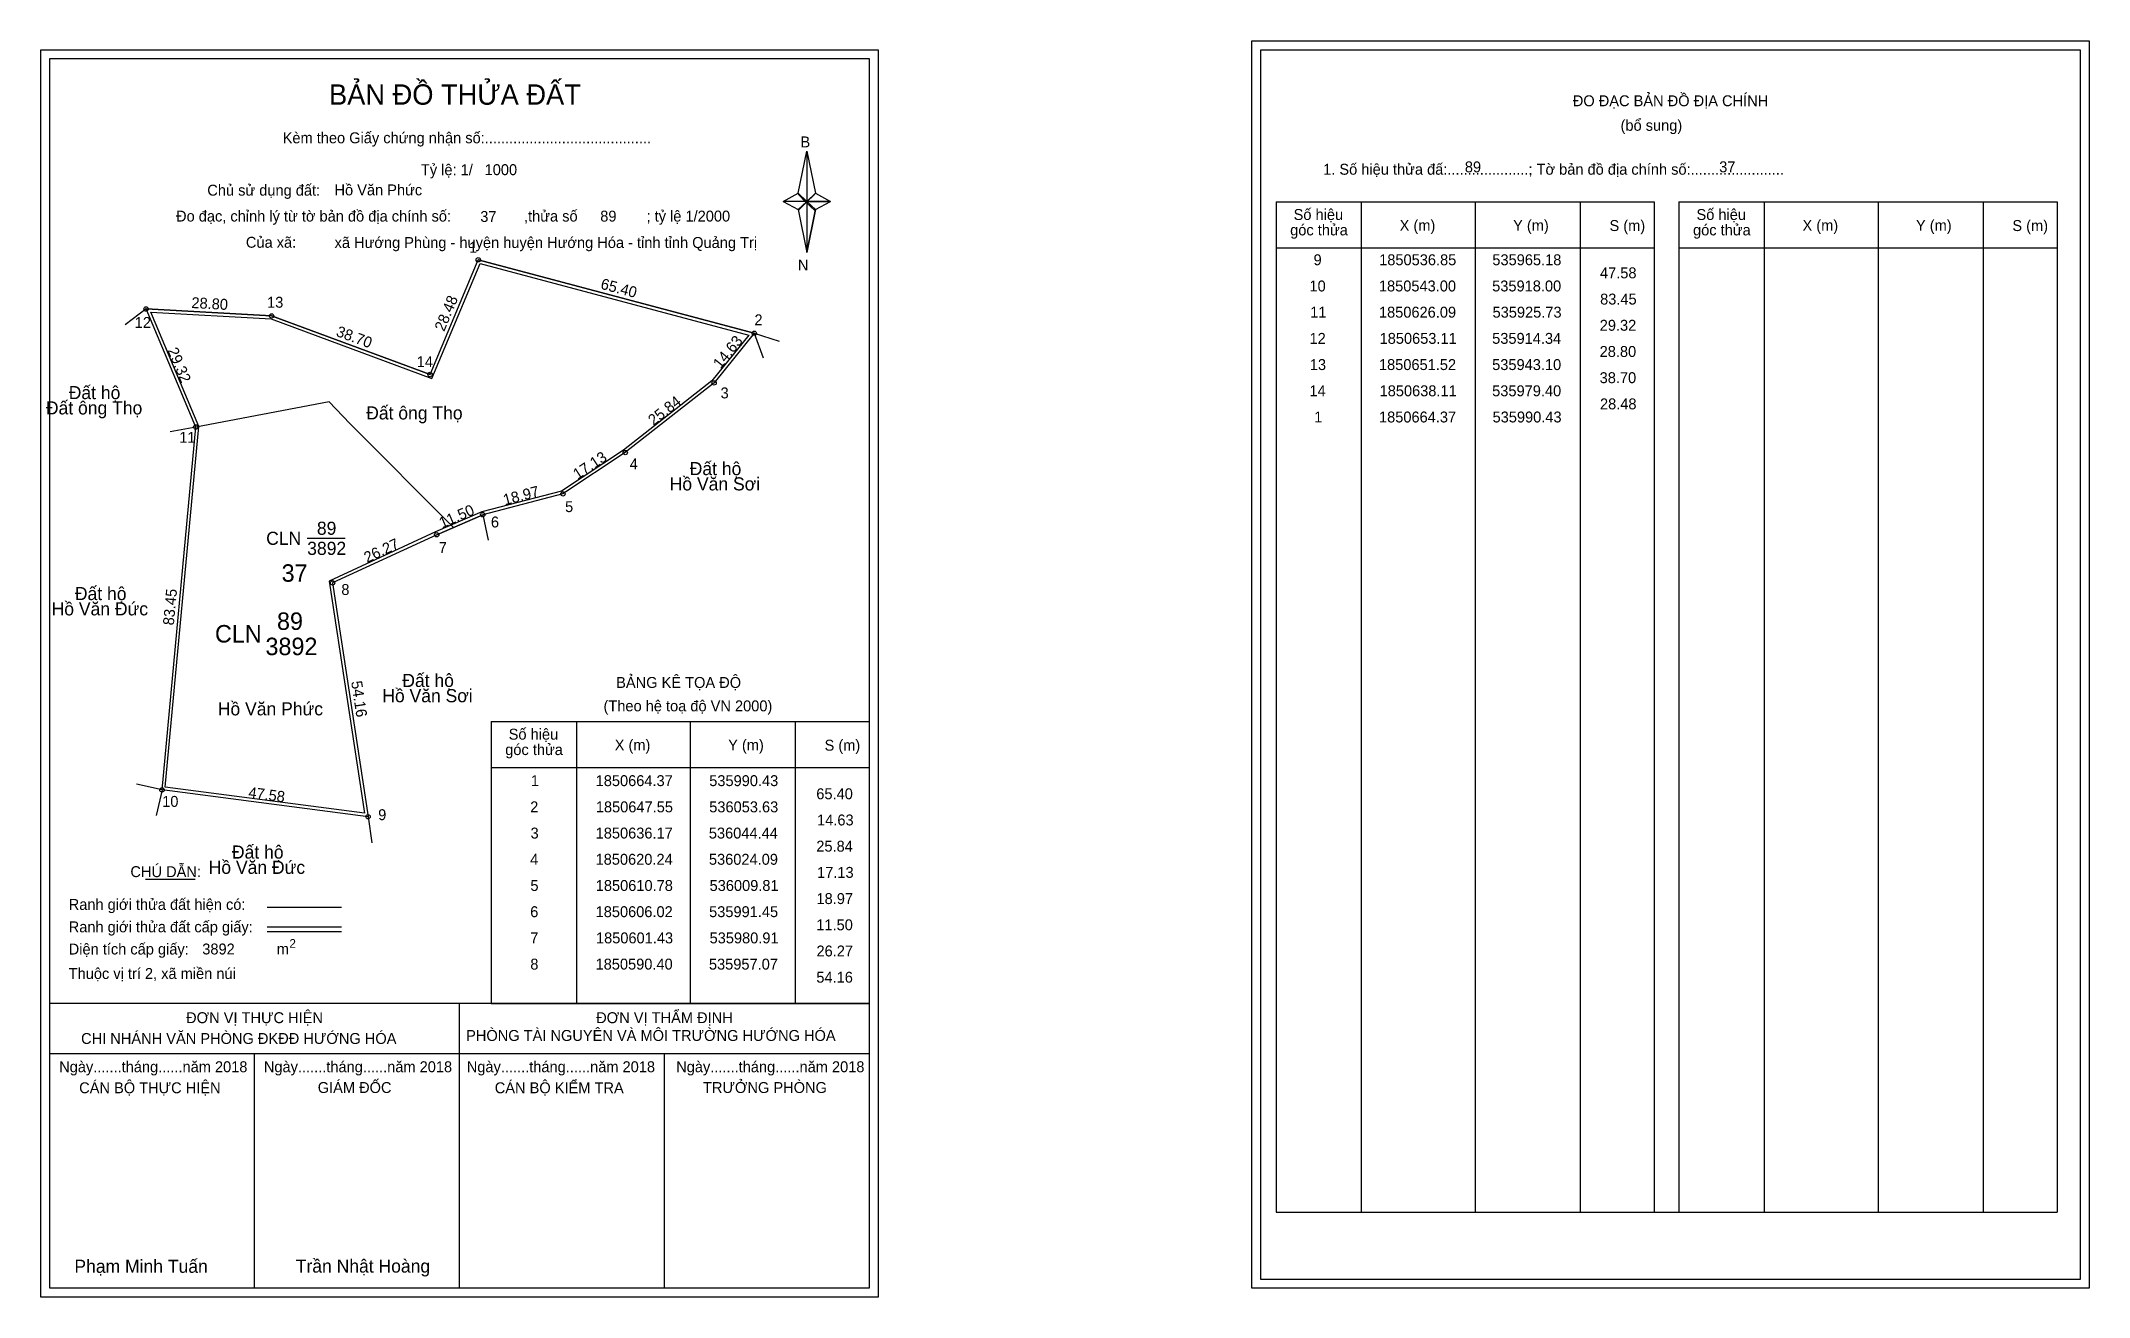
# Model space of a CAD drawing. Extents: x 535890 to 536359, y 1850427 to 1850714.
import ezdxf

# ---------------------------------------------------------------- set-up
doc = ezdxf.new("R2010")
doc.units = 0
for name, color, linetype in [('Level 1', 7, 'Continuous'), ('Level 10', 7, 'Continuous'), ('Level 11', 7, 'Continuous'), ('Level 13', 7, 'Continuous'), ('Level 2', 7, 'Continuous'), ('Level 27', 7, 'Continuous'), ('Level 3', 7, 'Continuous'), ('Level 36', 7, 'Continuous'), ('Level 4', 7, 'Continuous'), ('Level 49', 7, 'Continuous'), ('Level 5', 7, 'Continuous'), ('Level 53', 7, 'Continuous'), ('Level 55', 7, 'Continuous'), ('Level 6', 7, 'Continuous'), ('Level 63', 7, 'Continuous'), ('Level 7', 7, 'Continuous'), ('Level 9', 7, 'Continuous')]:
    doc.layers.add(name, color=color, linetype=linetype)

msp = doc.modelspace()

# ---------------------------------------------------------------- linework, layer by layer
at = {"layer": 'Level 1'}
for p, q in [((535892.28, 1850710.47), (535892.28, 1850710.47)), ((536169.6, 1850712.47), (536169.6, 1850712.47)), ((536063.7, 1850679.59), (536065.67, 1850689.23)), ((536065.67, 1850689.23), (536065.67, 1850677.71)), ((536065.67, 1850689.23), (536067.64, 1850679.59)), ((536060.26, 1850677.71), (536063.7, 1850679.59)), ((536063.7, 1850679.59), (536065.67, 1850677.71)), ((536065.52, 1850677.49), (536063.7, 1850679.37)), ((536065.67, 1850677.71), (536063.7, 1850675.87)), ((536065.52, 1850677.49), (536063.7, 1850675.65)), ((536063.7, 1850675.65), (536065.52, 1850677.49)), ((536063.7, 1850675.87), (536065.67, 1850666.01)), ((536067.49, 1850679.37), (536065.52, 1850677.49)), ((536065.52, 1850677.49), (536067.49, 1850679.37)), ((536067.49, 1850675.65), (536065.52, 1850677.49)), ((536067.64, 1850679.59), (536065.67, 1850677.71)), ((536065.67, 1850677.71), (536065.67, 1850666.01)), ((536065.67, 1850677.71), (536071.08, 1850677.71)), ((536065.67, 1850677.71), (536067.64, 1850675.87)), ((536067.64, 1850675.87), (536065.67, 1850666.01)), ((536067.64, 1850675.87), (536071.08, 1850677.71)), ((536173.14, 1850677.62), (536259.74, 1850677.62)), ((536192.73, 1850446.35), (536192.73, 1850677.62)), ((536218.8, 1850446.35), (536218.8, 1850677.62)), ((536242.77, 1850677.62), (536242.77, 1850446.35)), ((536259.74, 1850677.62), (536259.74, 1850446.35)), ((536265.39, 1850677.62), (536352, 1850677.62)), ((536284.98, 1850446.35), (536284.98, 1850677.62)), ((536311.06, 1850446.35), (536311.06, 1850677.62)), ((536335.03, 1850677.62), (536335.03, 1850446.35)), ((536352, 1850677.62), (536352, 1850446.35)), ((536173.14, 1850667.09), (536259.74, 1850667.09)), ((536265.39, 1850667.09), (536352, 1850667.09)), ((535993.38, 1850558.65), (536079.98, 1850558.65)), ((536012.97, 1850494.12), (536012.97, 1850558.65)), ((536039.04, 1850494.12), (536039.04, 1850558.65)), ((536063.01, 1850558.65), (536063.01, 1850494.12)), ((535993.38, 1850548.12), (536079.98, 1850548.12)), ((535914.2, 1850522.54), (535925.6, 1850522.54)), ((535942.06, 1850516.13), (535959.08, 1850516.13)), ((535942.06, 1850511.69), (535959.08, 1850511.69)), ((535942.06, 1850510.59), (535959.08, 1850510.59)), ((535999.11, 1850494.12), (535892.28, 1850494.12)), ((536079.98, 1850494.12), (535975.14, 1850494.12)), ((535986.13, 1850428.9), (535986.13, 1850494.12)), ((535993.38, 1850494.12), (536079.98, 1850494.12)), ((536079.98, 1850482.57), (535892.28, 1850482.57)), ((535939.2, 1850428.9), (535939.2, 1850482.57)), ((536033.05, 1850428.9), (536033.05, 1850482.57)), ((536173.14, 1850446.35), (536352, 1850446.35)), ((536079.98, 1850428.9), (536079.98, 1850428.9)), ((536357.3, 1850430.9), (536357.3, 1850430.9))]:
    msp.add_line(p, q, dxfattribs=at)
for points in [[(536063.7, 1850679.59), (536065.67, 1850689.23), (536065.67, 1850677.71)], [(536060.26, 1850677.71), (536063.7, 1850675.87), (536065.67, 1850677.71)], [(536065.67, 1850677.71), (536067.64, 1850679.59), (536071.08, 1850677.71)], [(536065.67, 1850677.71), (536065.67, 1850666.01), (536067.64, 1850675.87)]]:
    msp.add_lwpolyline(points, close=True, dxfattribs=at)
at = {"layer": 'Level 10'}
for p, q in [((536053.63, 1850647.55), (535990.43, 1850664.37)), ((535943.1, 1850651.52), (535914.34, 1850653.11)), ((535979.4, 1850638.11), (535943.1, 1850651.52)), ((536044.44, 1850636.17), (536024.09, 1850620.24)), ((535956.3, 1850631.86), (535925.73, 1850626.09)), ((535961.02, 1850626.87), (535956.3, 1850631.86)), ((535984.77, 1850603.11), (535961.02, 1850626.87)), ((535980.91, 1850601.43), (535991.45, 1850606.02)), ((535980.91, 1850601.43), (535957.07, 1850590.4))]:
    msp.add_line(p, q, dxfattribs=at)
for points in [[(535918, 1850543), (535925.73, 1850626.09), (535914.34, 1850653.11), (535943.1, 1850651.52), (535979.4, 1850638.11), (535990.43, 1850664.37), (536053.63, 1850647.55), (536044.44, 1850636.17), (536024.09, 1850620.24), (536009.81, 1850610.78), (535991.45, 1850606.02), (535980.91, 1850601.43), (535957.07, 1850590.4), (535965.18, 1850536.85)], [(535918.76, 1850543.61), (535926.44, 1850626.2), (535915.42, 1850652.35), (535942.96, 1850650.83), (535979.79, 1850637.22), (535990.84, 1850663.54), (536052.41, 1850647.15), (536043.95, 1850636.67), (536023.68, 1850620.81), (536009.52, 1850611.43), (535991.22, 1850606.68), (535980.62, 1850602.07), (535956.3, 1850590.81), (535964.35, 1850537.66)]]:
    msp.add_lwpolyline(points, close=True, dxfattribs=at)
at = {"layer": 'Level 11'}
for centre in [(535990.43, 1850664.37), (535914.34, 1850653.11), (535943.1, 1850651.52), (536053.63, 1850647.55), (535979.4, 1850638.11), (536044.44, 1850636.17), (535925.73, 1850626.09), (536024.09, 1850620.24), (536009.81, 1850610.78), (535991.45, 1850606.02), (535980.91, 1850601.43), (535957.07, 1850590.4), (535918, 1850543), (535918, 1850543), (535965.18, 1850536.85)]:
    msp.add_circle(centre, 0.5, dxfattribs=at)
at = {"layer": 'Level 27'}
for p, q in [((535914.34, 1850653.11), (535909.58, 1850649.46)), ((536053.63, 1850647.55), (536055.69, 1850641.92)), ((536053.63, 1850647.55), (536059.35, 1850645.75)), ((535925.73, 1850626.09), (535919.83, 1850624.98)), ((535991.45, 1850606.02), (535992.69, 1850600.15)), ((535918, 1850543), (535912.15, 1850544.35)), ((535918, 1850543), (535916.65, 1850537.15)), ((535965.18, 1850536.85), (535966.07, 1850530.92))]:
    msp.add_line(p, q, dxfattribs=at)
at = {"layer": 'Level 3'}
for p, q in [((536173.14, 1850677.62), (536173.14, 1850446.35)), ((536265.39, 1850677.62), (536265.39, 1850446.35)), ((535993.38, 1850558.65), (535993.38, 1850494.12))]:
    msp.add_line(p, q, dxfattribs=at)
at = {"layer": 'Level 63'}
for points in [[(536167.61, 1850714.47), (536359.31, 1850714.47), (536359.31, 1850428.9), (536167.61, 1850428.9)], [(535890.28, 1850712.47), (536081.98, 1850712.47), (536081.98, 1850426.9), (535890.28, 1850426.9)], [(535892.28, 1850710.47), (536079.98, 1850710.47), (536079.98, 1850428.9), (535892.28, 1850428.9)], [(536169.61, 1850712.47), (536357.31, 1850712.47), (536357.31, 1850430.9), (536169.61, 1850430.9)]]:
    msp.add_lwpolyline(points, close=True, dxfattribs=at)
at = {"layer": 'Level 9'}
msp.add_line((535951.25, 1850600.61), (535959.94, 1850600.61), dxfattribs=at)

# ---------------------------------------------------------------- texts
at = {"layer": 'Level 1'}
for s, height, p in [('BẢN ĐỒ THỬA ĐẤT', 4.6657, (535956.25, 1850699.88)), ('ĐO ĐẠC BẢN ĐỒ ĐỊA CHÍNH', 2.5, (536241.08, 1850699.53)), ('(bổ sung)', 2.5, (536252.02, 1850693.91)), ('Kèm theo Giấy chứng nhận số:.........................................', 2.5, (535945.63, 1850691.05)), ('B', 2.5, (536064.21, 1850690.11)), ('1. Số hiệu thửa đấ:....................; Tờ bản đồ địa chính số:.......................', 2.5, (536183.91, 1850683.85)), ('Chủ sử dụng đất:', 2.5, (535928.37, 1850679.06)), ('Đo đạc, chỉnh lý từ tờ bản đồ địa chính số:                  ,thửa số                 ; tỷ lệ 1/2000', 2.5, (535921.21, 1850673.13)), ('Số hiệu', 2.5, (536177.15, 1850673.49)), ('Số hiệu', 2.5, (536269.41, 1850673.49)), ('góc thửa', 2.5, (536176.36, 1850669.96)), ('X (m)', 2.5, (536201.43, 1850671.01)), ('Y (m)', 2.5, (536227.41, 1850671.01)), ('S (m)', 2.5, (536249.49, 1850670.96)), ('góc thửa', 2.5, (536268.62, 1850669.96)), ('X (m)', 2.5, (536293.69, 1850671.01)), ('Y (m)', 2.5, (536319.67, 1850671.01)), ('S (m)', 2.5, (536341.75, 1850670.96)), ('Của xã:', 2.5, (535937.21, 1850667.13)), ('N', 2.5, (536063.61, 1850661.94)), ('BẢNG KÊ TỌA ĐỘ', 2.5, (536022.01, 1850566.35)), ('(Theo hệ toạ độ VN 2000)', 2.5, (536019.11, 1850560.99)), ('góc thửa', 2.5, (535996.6, 1850550.98)), ('Số hiệu', 2.5, (535997.39, 1850554.51)), ('X (m)', 2.5, (536021.67, 1850552.04)), ('Y (m)', 2.5, (536047.65, 1850552.04)), ('S (m)', 2.5, (536069.73, 1850551.99)), ('CHÚ DẪN:', 2.5, (535910.76, 1850523.04)), ('Ranh giới thửa đất hiện có:', 2.5, (535896.63, 1850515.54)), ('Ranh giới thửa đất cấp giấy:', 2.5, (535896.63, 1850510.4)), ('Diện tích cấp giấy:', 2.5, (535896.63, 1850505.32)), ('m', 2.5, (535944.28, 1850505.34)), ('2', 2, (535947.18, 1850506.85)), ('Thuộc vị trí 2, xã miền núi', 2.5, (535896.63, 1850499.72)), ('ĐƠN VỊ THỰC HIỆN', 2.5, (535923.51, 1850489.6)), ('ĐƠN VỊ THẨM ĐỊNH', 2.5, (536017.42, 1850489.6)), ('CHI NHÁNH VĂN PHÒNG ĐKĐĐ HƯỚNG HÓA', 2.5, (535899.47, 1850484.84)), ('PHÒNG TÀI NGUYÊN VÀ MÔI TRƯỜNG HƯỚNG HÓA', 2.5, (535987.64, 1850485.53)), ('Ngày.......tháng......năm 2018', 2.5, (535894.45, 1850478.37)), ('Ngày.......tháng......năm 2018', 2.5, (535941.32, 1850478.37)), ('Ngày.......tháng......năm 2018', 2.5, (535987.79, 1850478.37)), ('Ngày.......tháng......năm 2018', 2.5, (536035.75, 1850478.37)), ('CÁN BỘ THỰC HIỆN', 2.5, (535899.03, 1850473.55)), ('GIÁM ĐỐC', 2.5, (535953.66, 1850473.61)), ('CÁN BỘ KIỂM TRA', 2.5, (535994.2, 1850473.55)), ('TRƯỞNG PHÒNG', 2.5, (536041.89, 1850473.61)), ('Phạm Minh Tuấn', 3, (535897.94, 1850432.44)), ('Trần Nhật Hoàng', 3, (535948.63, 1850432.49))]:
    msp.add_text(s, height=height, dxfattribs=at).set_placement(p)
at = {"layer": 'Level 11'}
msp.add_text('Tỷ lệ: 1/', height=2.5, dxfattribs=at).set_placement((535977.29, 1850683.74))
at = {"layer": 'Level 13'}
for s, p in [('CLN', (535941.86, 1850599.11)), ('89', (535953.47, 1850601.41)), ('3892', (535951.25, 1850596.81))]:
    msp.add_text(s, height=3, dxfattribs=at).set_placement(p)
at = {"layer": 'Level 2'}
for s, p in [('Đất ông Thọ', (535964.76, 1850627.82)), ('Hồ Văn Phức', (535930.78, 1850560.07))]:
    msp.add_text(s, height=3, dxfattribs=at).set_placement(p)
at = {"layer": 'Level 3'}
msp.add_text('CLN ', height=4, dxfattribs=at).set_placement((535930.13, 1850576.75))
at = {"layer": 'Level 36'}
for s, p in [('Đất hộ', (535896.64, 1850632.47)), ('Đất ông Thọ', (535891.41, 1850628.97)), ('Hồ Văn Sơi', (536034.27, 1850611.57)), ('Đất hộ', (536038.85, 1850615.07)), ('Đất hộ', (535898.05, 1850586.46)), ('Hồ Văn Đức', (535892.72, 1850582.96)), ('Đất hộ', (535973.03, 1850566.57)), ('Hồ Văn Sơi', (535968.45, 1850563.07)), ('Đất hộ', (535934.02, 1850527.28)), ('Hồ Văn Đức', (535928.69, 1850523.78))]:
    msp.add_text(s, height=3, dxfattribs=at).set_placement(p)
at = {"layer": 'Level 4'}
msp.add_text('89', height=4, dxfattribs=at).set_placement((535944.33, 1850579.64))
at = {"layer": 'Level 49'}
for s, rotation, p in [('65.40', 345.0968, (536018.28, 1850657.78)), ('28.80', 356.8356, (535924.68, 1850653.34)), ('28.48', 67.2161, (535982.61, 1850647.82)), ('38.70', 339.7247, (535957.69, 1850646.98)), ('29.32', 292.8573, (535919.19, 1850643.67)), ('14.63', 51.0771, (536045.9, 1850639.25)), ('25.84', 38.0539, (536030.55, 1850626.31)), ('17.13', 33.5231, (536013.17, 1850613.97)), ('18.97', 14.5345, (535996.49, 1850608.15)), ('11.50', 23.5323, (535982.11, 1850602.83)), ('26.27', 24.8285, (535964.96, 1850594.93)), ('83.45', 84.685, (535920.69, 1850580.6)), ('54.16', 278.6118, (535961.3, 1850567.78)), ('47.58', 352.5733, (535937.68, 1850541.24))]:
    msp.add_text(s, height=2.5, rotation=rotation, dxfattribs=at).set_placement(p)
at = {"layer": 'Level 5'}
msp.add_text('3892', height=4, dxfattribs=at).set_placement((535941.69, 1850573.86))
at = {"layer": 'Level 53'}
for s, p in [('9', (536181.71, 1850663.13)), ('1850536.85', (536196.74, 1850663.13)), ('535965.18', (536222.66, 1850663.13)), ('47.58', (536247.31, 1850660.13)), ('10', (536180.78, 1850657.13)), ('1850543.00', (536196.68, 1850657.13)), ('535918.00', (536222.62, 1850657.13)), ('11', (536180.94, 1850651.13)), ('1850626.09', (536196.69, 1850651.13)), ('535925.73', (536222.71, 1850651.13)), ('83.45', (536247.34, 1850654.13)), ('12', (536180.79, 1850645.13)), ('1850653.11', (536196.84, 1850645.13)), ('535914.34', (536222.62, 1850645.13)), ('29.32', (536247.25, 1850648.13)), ('28.80', (536247.23, 1850642.13)), ('13', (536180.86, 1850639.13)), ('1850651.52', (536196.69, 1850639.13)), ('535943.10', (536222.62, 1850639.13)), ('38.70', (536247.23, 1850636.13)), ('14', (536180.77, 1850633.13)), ('1850638.11', (536196.84, 1850633.13)), ('535979.40', (536222.62, 1850633.13)), ('1', (536181.86, 1850627.13)), ('1850664.37', (536196.7, 1850627.13)), ('535990.43', (536222.71, 1850627.13)), ('28.48', (536247.31, 1850630.13)), ('1', (536002.47, 1850543.87)), ('1850664.37', (536017.31, 1850543.87)), ('535990.43', (536043.32, 1850543.87)), ('2', (536002.32, 1850537.87)), ('1850647.55', (536017.35, 1850537.87)), ('536053.63', (536043.32, 1850537.87)), ('65.40', (536067.84, 1850540.87)), ('14.63', (536068.02, 1850534.87)), ('3', (536002.4, 1850531.87)), ('1850636.17', (536017.31, 1850531.87)), ('536044.44', (536043.23, 1850531.87)), ('25.84', (536067.84, 1850528.87)), ('4', (536002.31, 1850525.87)), ('1850620.24', (536017.29, 1850525.87)), ('536024.09', (536043.25, 1850525.87)), ('5', (536002.37, 1850519.87)), ('1850610.78', (536017.33, 1850519.87)), ('536009.81', (536043.4, 1850519.87)), ('17.13', (536068.02, 1850522.87)), ('6', (536002.32, 1850513.87)), ('1850606.02', (536017.3, 1850513.87)), ('535991.45', (536043.29, 1850513.87)), ('18.97', (536067.88, 1850516.87)), ('11.50', (536067.84, 1850510.87)), ('7', (536002.33, 1850507.87)), ('1850601.43', (536017.38, 1850507.87)), ('535980.91', (536043.4, 1850507.87)), ('26.27', (536067.88, 1850504.87)), ('8', (536002.35, 1850501.87)), ('1850590.40', (536017.29, 1850501.87)), ('535957.07', (536043.25, 1850501.87)), ('54.16', (536067.85, 1850498.87))]:
    msp.add_text(s, height=2.5, dxfattribs=at).set_placement(p)
at = {"layer": 'Level 55'}
for s, height, p in [('1', 0.4, (535990.32, 1850664.37)), ('12', 0.4, (535914.06, 1850653.11)), ('0', 0.11, (535914.3, 1850653)), ('0', 0.11, (535914.3, 1850653)), ('13', 0.4, (535942.83, 1850651.52)), ('2', 0.4, (536053.49, 1850647.55)), ('0', 0.11, (536053.59, 1850647.44)), ('0', 0.11, (536053.59, 1850647.44)), ('14', 0.4, (535979.11, 1850638.11)), ('3', 0.4, (536044.32, 1850636.17)), ('0', 0.11, (536044.4, 1850636.06)), ('0', 0.11, (536044.4, 1850636.06)), ('11', 0.4, (535925.47, 1850626.09)), ('295', 0.11, (535925.61, 1850625.98)), ('0', 0.11, (535925.69, 1850625.98)), ('0', 0.11, (535925.69, 1850625.98)), ('4', 0.4, (536023.95, 1850620.24)), ('0', 0.11, (536024.05, 1850620.13)), ('0', 0.11, (536024.05, 1850620.13)), ('5', 0.4, (536009.68, 1850610.78)), ('0', 0.11, (536009.77, 1850610.67)), ('0', 0.11, (536009.77, 1850610.67)), ('6', 0.4, (535991.31, 1850606.02)), ('59', 0.11, (535991.37, 1850605.91)), ('0', 0.11, (535991.41, 1850605.91)), ('0', 0.11, (535991.41, 1850605.91)), ('7', 0.4, (535980.78, 1850601.43)), ('59', 0.11, (535980.83, 1850601.32)), ('8', 0.4, (535956.94, 1850590.4)), ('59', 0.11, (535956.99, 1850590.29)), ('10', 0.4, (535917.72, 1850543)), ('295', 0.11, (535917.88, 1850542.89)), ('111', 0.11, (535917.89, 1850542.89)), ('9', 0.4, (535965.04, 1850536.85)), ('111', 0.11, (535965.07, 1850536.74)), ('59', 0.11, (535965.1, 1850536.74))]:
    msp.add_text(s, height=height, dxfattribs=at).set_placement(p)
at = {"layer": 'Level 6'}
for s, p in [('1000', (535991.88, 1850683.76)), ('89', (536216.36, 1850684.39)), ('37', (536274.61, 1850684.41)), ('Hồ Văn Phức', (535957.5, 1850679.12)), ('89', (536018.36, 1850673.12)), ('37', (535990.89, 1850673.04)), ('xã Hướng Phùng - huyện huyện Hướng Hóa - tỉnh tỉnh Quảng Trị', (535957.52, 1850667.08)), ('3892', (535927.22, 1850505.33))]:
    msp.add_text(s, height=2.5, dxfattribs=at).set_placement(p)
at = {"layer": 'Level 63'}
msp.add_text('D', height=0.01, dxfattribs=at).set_placement((535984.7, 1850603.18))
msp.add_text('D', height=0.01, dxfattribs=at).set_placement((535984.7, 1850603.18))
at = {"layer": 'Level 7'}
msp.add_text('37', height=4, dxfattribs=at).set_placement((535945.39, 1850590.66))
at = {"layer": 'Level 9'}
for s, p in [('1', (535988.32, 1850665.99)), ('13', (535942.06, 1850653.4)), ('12', (535911.75, 1850648.77)), ('2', (536053.67, 1850649.37)), ('14', (535976.34, 1850639.8)), ('3', (536045.92, 1850632.64)), ('11', (535921.95, 1850622.47)), ('4', (536025.1, 1850616.39)), ('6', (535993.32, 1850603.09)), ('5', (536010.31, 1850606.61)), ('7', (535981.38, 1850597.26)), ('8', (535959.07, 1850587.63)), ('10', (535918.04, 1850539.12)), ('9', (535967.5, 1850536.08))]:
    msp.add_text(s, height=2.5, dxfattribs=at).set_placement(p)

doc.saveas('drawing.dxf')
